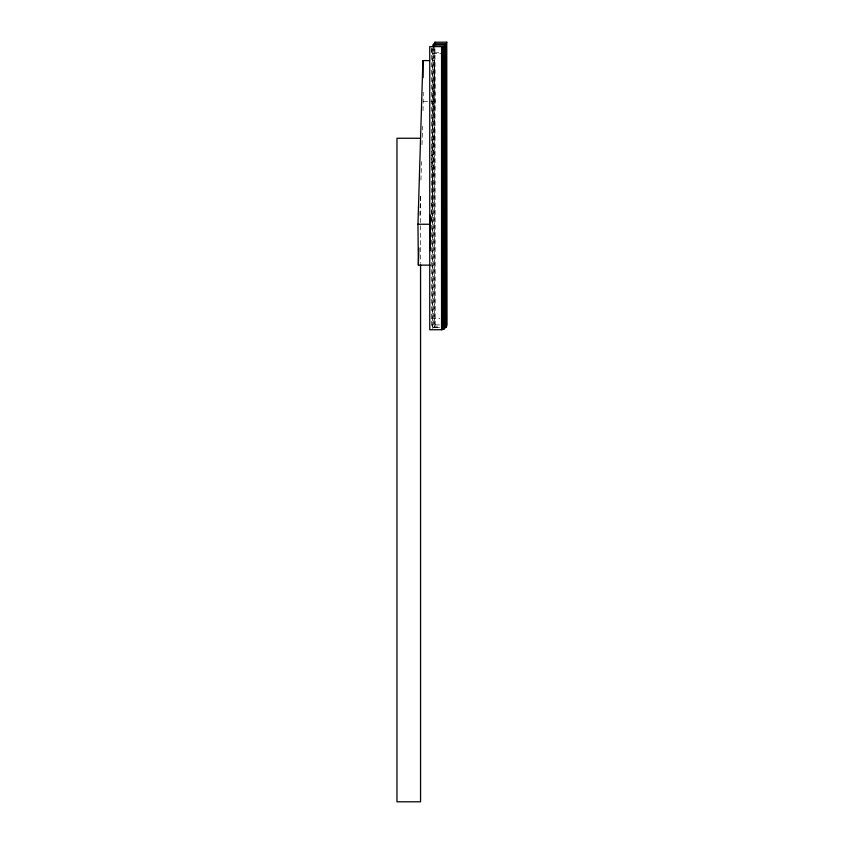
<?xml version="1.0" encoding="UTF-8"?>
<svg xmlns="http://www.w3.org/2000/svg" width="844" height="844" viewBox="0 0 844 844"><rect width="100%" height="100%" fill="white"/><g stroke="black" fill="none" stroke-linecap="round" stroke-linejoin="round"><path stroke-width="0.63" stroke-dasharray="4.22 3.17" d="M419.879 215.368L420.47 195.734M420.945 180.015L421.494 161.689M422.011 144.662L422.57 126.336M423.044 110.617L423.224 92.228M431.495 166.648L434.702 60.589L432.075 60.589M431.506 220.611L435.114 101.449L434.702 60.589M432.149 48.351L431.601 52.782L442.077 52.782M439.65 327.398L434.407 327.398L435.23 324.929L434.976 48.773M432.518 328.538L432.434 53.573L433.257 52.75M433.288 47.232L433.341 327.715L434.206 326.85L439.439 326.85M432.434 53.573L442.921 53.573M423.319 101.449L435.114 101.449M431.506 318.673L439.851 318.673M435.23 324.929L440.462 324.929M433.341 327.715L439.935 327.672M434.143 45.987L434.407 327.398M434.111 49.047L434.206 326.85M432.423 48.773L432.423 327.936M431.506 47.939L431.601 327.936M420.555 196.188L420.555 246.216M420.555 247.535L420.555 263.328"/><path stroke-width="1.27" d="M430.166 265.132L418.371 265.132L417.959 224.261L422.907 60.589L429.459 60.589M418.371 265.132L418.888 248.104M430.018 250.626L430.029 215.093M432.423 46.146L444.218 46.146L443.395 52.782L443.395 329.255M434.143 44.669L434.966 42.2L446.761 42.2L447.025 324.929L446.202 327.398L445.938 44.669L446.761 42.2M433.288 47.232L433.288 44.605L434.111 43.782L445.906 43.782L445.991 326.85L444.313 328.538L444.229 53.573L445.052 52.75M433.288 44.605L445.083 44.605L445.906 43.782M420.555 138.258L396.975 138.258L396.975 801.8L420.555 801.8L420.555 264.647M417.959 224.261L429.754 224.261M442.478 318.673L443.3 318.673L443.3 46.62L429.754 46.62L429.754 329.73L442.372 329.73L442.372 46.62M441.591 329.255L444.218 329.255L444.218 46.146M422.907 60.589L423.076 77.722M445.083 44.605L445.136 327.715M434.966 42.2L434.966 44.827M441.549 46.62L441.549 329.73"/></g></svg>
